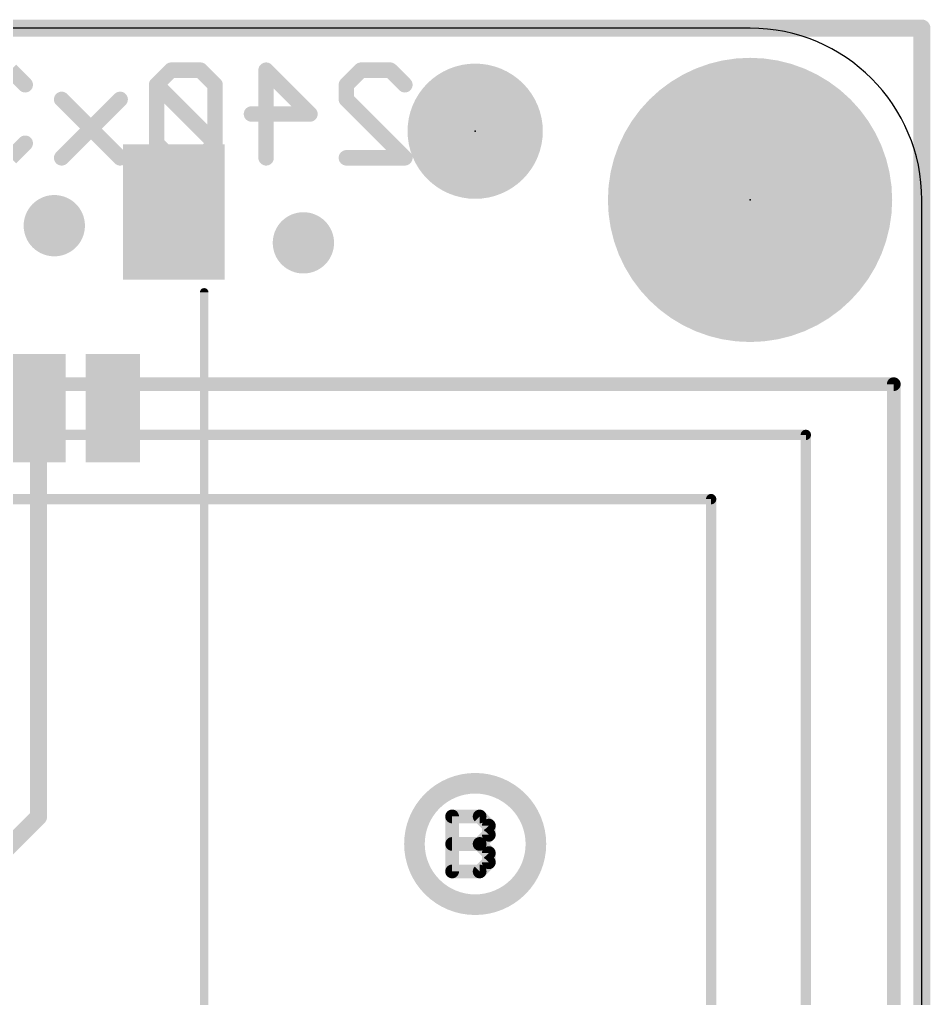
# Model space of a CAD drawing. Extents: x -0.1 to 35.7, y -0.1 to 59.2.
# Drawn here: x 22.22 to 35.69, y 44.71 to 59.18 of the extents above; entities that cross this region are included whole.
import ezdxf

# ---------------------------------------------------------------- set-up
doc = ezdxf.new("R2010")
doc.units = 0
for name, color, linetype in [('1', 12, 'CONTINUOUS'), ('16', 5, 'CONTINUOUS'), ('17', 110, 'CONTINUOUS'), ('18', 110, 'CONTINUOUS'), ('20', 53, 'CONTINUOUS'), ('21', 40, 'CONTINUOUS'), ('22', 6, 'CONTINUOUS'), ('23', 40, 'CONTINUOUS'), ('29', 253, 'CONTINUOUS'), ('30', 253, 'CONTINUOUS'), ('39', 12, 'CONTINUOUS'), ('40', 132, 'CONTINUOUS'), ('41', 12, 'CONTINUOUS'), ('42', 132, 'CONTINUOUS'), ('52', 253, 'CONTINUOUS')]:
    doc.layers.add(name, color=color, linetype=linetype)

# ---------------------------------------------------------------- blocks, each defined once
blk = doc.blocks.new('RECT')
blk.add_solid([(-0.5, -0.5), (0.5, -0.5), (-0.5, 0.5), (0.5, 0.5)])
blk = doc.blocks.new('PIE')
at = {"const_width": 0.5}
blk.add_lwpolyline([(0, -0.25, 1), (0, 0.25, 1), (0, -0.25)], format="xyb", dxfattribs=at)
blk = doc.blocks.new('ROUNDP')
at = {"const_width": 0.5}
blk.add_lwpolyline([(0, -0.25, 1), (0, 0.25, 1), (0, -0.25)], format="xyb", dxfattribs=at)
blk = doc.blocks.new('ROUNDV')
at = {"const_width": 0.5}
blk.add_lwpolyline([(0, -0.25, 1), (0, 0.25, 1), (0, -0.25)], format="xyb", dxfattribs=at)

msp = doc.modelspace()

# ---------------------------------------------------------------- linework, layer by layer
at = {"layer": '1', "const_width": 0.254}
for points in [[(0, 59.055), (35.56, 59.055)], [(35.56, 59.055), (35.56, 0)], [(22.499, 53.437), (22.499, 47.391)], [(22.499, 47.391), (21.59, 46.482)]]:
    msp.add_lwpolyline(points, dxfattribs=at)
at = {"layer": '1', "const_width": 0.127}
for points in [[(35.6235, 59.055, 1), (35.4965, 59.055)], [(35.56, 58.9915, 1), (35.56, 59.1185)], [(22.5625, 53.437, 1), (22.4355, 53.437)], [(22.5439, 47.3461, 1), (22.4541, 47.4359)], [(22.4355, 47.391, 1), (22.5625, 47.391)]]:
    msp.add_lwpolyline(points, format="xyb", dxfattribs=at)
at = {"layer": '16', "const_width": 0.254}
for points in [[(0, 59.055), (35.56, 59.055)], [(35.56, 59.055), (35.56, 0)]]:
    msp.add_lwpolyline(points, dxfattribs=at)
at = {"layer": '16', "const_width": 0.127}
for points in [[(35.6235, 59.055, 1), (35.4965, 59.055)], [(35.56, 58.9915, 1), (35.56, 59.1185)]]:
    msp.add_lwpolyline(points, format="xyb", dxfattribs=at)
at = {"layer": '20'}
for p, q in [((33.02, 59.055), (2.54, 59.055)), ((35.56, 2.54), (35.56, 56.515))]:
    msp.add_line(p, q, dxfattribs=at)
msp.add_arc((33.02, 56.515), 2.54, 0, 90, dxfattribs=at)
at = {"layer": '21'}
for points, const_width in [([(33.02, 54.515, 1), (33.02, 58.515, 1), (33.02, 54.515)], 0.2032), ([(24.9808, 55.147, 1), (24.9173, 55.147)], 0.0635), ([(28.956, 46.092, 1), (28.956, 47.888, 1), (28.956, 46.092)], 0.3048), ([(28.666, 47.3971, 1), (28.5644, 47.3971)], 0.1016), ([(28.6152, 47.4479, 1), (28.6152, 47.3463)], 0.1016), ([(29.0579, 47.433, 1), (28.9861, 47.3612)], 0.1016), ([(29.022, 47.3463, 1), (29.022, 47.4479)], 0.1016), ([(29.2084, 47.2615, 1), (29.1068, 47.2615)], 0.1016), ([(29.1216, 47.2256, 1), (29.1935, 47.2974)], 0.1016), ([(29.1935, 47.09, 1), (29.1216, 47.1618)], 0.1016), ([(28.6152, 47.0411, 1), (28.6152, 46.9395)], 0.1016), ([(29.0579, 47.0263, 1), (28.9861, 46.9544)], 0.1016), ([(28.9861, 47.0263, 1), (29.0579, 46.9544)], 0.1016), ([(29.022, 46.9395, 1), (29.022, 47.0411)], 0.1016), ([(29.1068, 47.1259, 1), (29.2084, 47.1259)], 0.1016), ([(29.2084, 46.8548, 1), (29.1068, 46.8548)], 0.1016), ([(29.1216, 46.8188, 1), (29.1935, 46.8907)], 0.1016), ([(29.1068, 46.7192, 1), (29.2084, 46.7192)], 0.1016), ([(29.1935, 46.6833, 1), (29.1216, 46.7551)], 0.1016), ([(28.6152, 46.6344, 1), (28.6152, 46.5328)], 0.1016), ([(28.5644, 46.5836, 1), (28.666, 46.5836)], 0.1016), ([(28.9861, 46.6195, 1), (29.0579, 46.5477)], 0.1016), ([(29.022, 46.5328, 1), (29.022, 46.6344)], 0.1016)]:
    msp.add_lwpolyline(points, format="xyb", dxfattribs=dict(at, const_width=const_width))
for points, const_width in [([(24.949, 43.197), (24.949, 55.147)], 0.127), ([(28.6152, 46.5836), (28.6152, 47.3971)], 0.2032), ([(28.6152, 47.3971), (29.022, 47.3971)], 0.2032), ([(29.022, 47.3971), (29.1576, 47.2615)], 0.2032), ([(29.1576, 47.2615), (29.1576, 47.1259)], 0.2032), ([(29.1576, 47.1259), (29.022, 46.9903)], 0.2032), ([(28.6152, 46.9903), (29.022, 46.9903)], 0.2032), ([(29.022, 46.9903), (29.1576, 46.8548)], 0.2032), ([(29.1576, 46.8548), (29.1576, 46.7192)], 0.2032), ([(29.1576, 46.7192), (29.022, 46.5836)], 0.2032), ([(29.022, 46.5836), (28.6152, 46.5836)], 0.2032)]:
    msp.add_lwpolyline(points, dxfattribs=dict(at, const_width=const_width))
at = {"layer": '22'}
for points, const_width in [([(22.3031, 58.2177), (22.087, 58.4338)], 0.2286), ([(24.4614, 58.4338), (24.2453, 58.2177)], 0.2286), ([(24.8935, 58.4338), (24.4614, 58.4338)], 0.2286), ([(25.1096, 58.2177), (24.8935, 58.4338)], 0.2286), ([(25.8646, 57.1373), (25.8646, 58.4338)], 0.2286), ([(25.8646, 58.4338), (26.5129, 57.7856)], 0.2286), ([(27.0518, 58.2177), (27.2679, 58.4338)], 0.2286), ([(27.2679, 58.4338), (27.7001, 58.4338)], 0.2286), ([(27.7001, 58.4338), (27.9162, 58.2177)], 0.2286), ([(24.2453, 58.2177), (24.2453, 57.3534)], 0.2286), ([(25.1096, 57.3534), (24.2453, 58.2177)], 0.2286), ([(25.1096, 57.3534), (25.1096, 58.2177)], 0.2286), ([(27.0518, 58.0016), (27.0518, 58.2177)], 0.2286), ([(23.7063, 58.0016), (22.842, 57.1373)], 0.2286), ([(23.7063, 57.1373), (22.842, 58.0016)], 0.2286), ([(27.9162, 57.1373), (27.0518, 58.0016)], 0.2286), ([(26.5129, 57.7856), (25.6486, 57.7856)], 0.2286), ([(22.087, 57.1373), (22.3031, 57.3534)], 0.2286), ([(24.2453, 57.3534), (24.4614, 57.1373)], 0.2286), ([(24.8935, 57.1373), (25.1096, 57.3534)], 0.2286), ([(24.4614, 57.1373), (24.8935, 57.1373)], 0.2286), ([(27.0518, 57.1373), (27.9162, 57.1373)], 0.2286), ([(35.145, 53.79), (0.545, 53.79)], 0.2032), ([(35.145, 5.79), (35.145, 53.79)], 0.2032)]:
    msp.add_lwpolyline(points, dxfattribs=dict(at, const_width=const_width))
for points, const_width in [([(24.4614, 58.491, 1), (24.4614, 58.3767)], 0.1143), ([(24.5018, 58.3934, 1), (24.421, 58.4742)], 0.1143), ([(24.9339, 58.4742, 1), (24.8531, 58.3934)], 0.1143), ([(24.8935, 58.3767, 1), (24.8935, 58.491)], 0.1143), ([(25.9051, 58.4742, 1), (25.8242, 58.3934)], 0.1143), ([(25.9218, 58.4338, 1), (25.8075, 58.4338)], 0.1143), ([(27.2679, 58.491, 1), (27.2679, 58.3767)], 0.1143), ([(27.3083, 58.3934, 1), (27.2275, 58.4742)], 0.1143), ([(27.7405, 58.4742, 1), (27.6597, 58.3934)], 0.1143), ([(27.7001, 58.3767, 1), (27.7001, 58.491)], 0.1143), ([(22.2627, 58.1773, 1), (22.3435, 58.2581)], 0.1143), ([(24.3024, 58.2177, 1), (24.1881, 58.2177)], 0.1143), ([(24.2857, 58.2581, 1), (24.2049, 58.1773)], 0.1143), ([(24.2049, 58.2581, 1), (24.2857, 58.1773)], 0.1143), ([(25.1668, 58.2177, 1), (25.0525, 58.2177)], 0.1143), ([(25.0692, 58.1773, 1), (25.15, 58.2581)], 0.1143), ([(27.0114, 58.2581, 1), (27.0922, 58.1773)], 0.1143), ([(27.109, 58.2177, 1), (26.9947, 58.2177)], 0.1143), ([(27.8758, 58.1773, 1), (27.9566, 58.2581)], 0.1143), ([(22.8824, 58.042, 1), (22.8016, 57.9612)], 0.1143), ([(23.7468, 57.9612, 1), (23.6659, 58.042)], 0.1143), ([(27.0922, 58.042, 1), (27.0114, 57.9612)], 0.1143), ([(26.9947, 58.0016, 1), (27.109, 58.0016)], 0.1143), ([(25.6486, 57.8427, 1), (25.6486, 57.7284)], 0.1143), ([(26.4725, 57.7451, 1), (26.5533, 57.826)], 0.1143), ([(26.5129, 57.7284, 1), (26.5129, 57.8427)], 0.1143), ([(22.3435, 57.313, 1), (22.2627, 57.3938)], 0.1143), ([(24.1881, 57.3534, 1), (24.3024, 57.3534)], 0.1143), ([(24.2857, 57.3938, 1), (24.2049, 57.313)], 0.1143), ([(25.0525, 57.3534, 1), (25.1668, 57.3534)], 0.1143), ([(25.15, 57.313, 1), (25.0692, 57.3938)], 0.1143), ([(25.0692, 57.313, 1), (25.15, 57.3938)], 0.1143), ([(22.8016, 57.1777, 1), (22.8824, 57.0969)], 0.1143), ([(23.6659, 57.0969, 1), (23.7468, 57.1777)], 0.1143), ([(24.4614, 57.1945, 1), (24.4614, 57.0802)], 0.1143), ([(24.421, 57.0969, 1), (24.5018, 57.1777)], 0.1143), ([(24.8531, 57.1777, 1), (24.9339, 57.0969)], 0.1143), ([(24.8935, 57.0802, 1), (24.8935, 57.1945)], 0.1143), ([(25.8075, 57.1373, 1), (25.9218, 57.1373)], 0.1143), ([(27.0518, 57.1945, 1), (27.0518, 57.0802)], 0.1143), ([(27.8758, 57.0969, 1), (27.9566, 57.1777)], 0.1143), ([(27.9162, 57.0802, 1), (27.9162, 57.1945)], 0.1143), ([(35.1958, 53.79, 1), (35.0942, 53.79)], 0.1016), ([(35.145, 53.7392, 1), (35.145, 53.8408)], 0.1016)]:
    msp.add_lwpolyline(points, format="xyb", dxfattribs=dict(at, const_width=const_width))
at = {"layer": '23'}
for p in [(28.956, 57.531), (33.02, 56.515), (28.956, 46.99)]:
    msp.add_point(p, dxfattribs=at)
at = {"layer": '29'}
for points, const_width in [([(28.956, 58.281, 0.4142), (28.206, 57.531)], 0.5), ([(29.706, 57.531, 0.4142), (28.956, 58.281)], 0.5), ([(28.956, 58.406, 1), (28.956, 58.156)], 0.25), ([(28.956, 58.156, 1), (28.956, 58.406)], 0.25), ([(28.206, 57.531, 0.4142), (28.956, 56.781)], 0.5), ([(28.331, 57.531, 1), (28.081, 57.531)], 0.25), ([(28.956, 56.781, 0.4142), (29.706, 57.531)], 0.5), ([(29.831, 57.531, 1), (29.581, 57.531)], 0.25), ([(28.081, 57.531, 1), (28.331, 57.531)], 0.25), ([(29.581, 57.531, 1), (29.831, 57.531)], 0.25), ([(28.956, 56.906, 1), (28.956, 56.656)], 0.25), ([(28.956, 56.656, 1), (28.956, 56.906)], 0.25)]:
    msp.add_lwpolyline(points, format="xyb", dxfattribs=dict(at, const_width=const_width))
at = {"layer": '39'}
for points, const_width in [([(28.956, 58.281, 0.4142), (28.206, 57.531)], 0.5), ([(29.706, 57.531, 0.4142), (28.956, 58.281)], 0.5), ([(28.956, 58.406, 1), (28.956, 58.156)], 0.25), ([(28.956, 58.156, 1), (28.956, 58.406)], 0.25), ([(33.02, 55.515, 1), (33.02, 57.515, 1), (33.02, 55.515)], 2.032), ([(28.206, 57.531, 0.4142), (28.956, 56.781)], 0.5), ([(28.331, 57.531, 1), (28.081, 57.531)], 0.25), ([(28.956, 56.781, 0.4142), (29.706, 57.531)], 0.5), ([(29.831, 57.531, 1), (29.581, 57.531)], 0.25), ([(28.081, 57.531, 1), (28.331, 57.531)], 0.25), ([(29.581, 57.531, 1), (29.831, 57.531)], 0.25), ([(28.956, 56.906, 1), (28.956, 56.656)], 0.25), ([(28.956, 56.656, 1), (28.956, 56.906)], 0.25)]:
    msp.add_lwpolyline(points, format="xyb", dxfattribs=dict(at, const_width=const_width))
at = {"layer": '40', "const_width": 2.032}
msp.add_lwpolyline([(33.02, 55.515, 1), (33.02, 57.515, 1), (33.02, 55.515)], format="xyb", dxfattribs=at)
at = {"layer": '41'}
for points, const_width in [([(28.956, 58.281, 0.4142), (28.206, 57.531)], 0.5), ([(29.706, 57.531, 0.4142), (28.956, 58.281)], 0.5), ([(28.956, 58.406, 1), (28.956, 58.156)], 0.25), ([(28.956, 58.156, 1), (28.956, 58.406)], 0.25), ([(33.02, 55.515, 1), (33.02, 57.515, 1), (33.02, 55.515)], 2.032), ([(28.206, 57.531, 0.4142), (28.956, 56.781)], 0.5), ([(28.331, 57.531, 1), (28.081, 57.531)], 0.25), ([(28.956, 56.781, 0.4142), (29.706, 57.531)], 0.5), ([(29.831, 57.531, 1), (29.581, 57.531)], 0.25), ([(28.081, 57.531, 1), (28.331, 57.531)], 0.25), ([(29.581, 57.531, 1), (29.831, 57.531)], 0.25), ([(28.956, 56.906, 1), (28.956, 56.656)], 0.25), ([(28.956, 56.656, 1), (28.956, 56.906)], 0.25)]:
    msp.add_lwpolyline(points, format="xyb", dxfattribs=dict(at, const_width=const_width))
at = {"layer": '42', "const_width": 2.032}
msp.add_lwpolyline([(33.02, 55.515, 1), (33.02, 57.515, 1), (33.02, 55.515)], format="xyb", dxfattribs=at)
at = {"layer": '52', "const_width": 0.1524}
for points in [[(1.645, 53.04), (33.845, 53.04)], [(33.845, 53.04), (33.845, 9.14)], [(32.445, 52.09), (3.145, 52.09)], [(32.445, 11.29), (32.445, 52.09)]]:
    msp.add_lwpolyline(points, dxfattribs=at)
at = {"layer": '52', "const_width": 0.0762}
for points in [[(33.8831, 53.04, 1), (33.8069, 53.04)], [(33.845, 53.0019, 1), (33.845, 53.0781)], [(32.4831, 52.09, 1), (32.4069, 52.09)], [(32.445, 52.0519, 1), (32.445, 52.1281)]]:
    msp.add_lwpolyline(points, format="xyb", dxfattribs=at)

# ---------------------------------------------------------------- block references
at = {"layer": '1'}
msp.add_blockref('PIE', (28.956, 57.531), dxfattribs=at)
at = {"layer": '1', "rotation": 180}
for p, xscale, yscale in [((24.499, 56.337), 1.4, 1.9), ((22.499, 53.437), 0.7, 1.5), ((23.599, 53.437), 0.7, 1.5)]:
    msp.add_blockref('RECT', p, dxfattribs=dict(at, xscale=xscale, yscale=yscale))
at = {"layer": '17', "xscale": 3.516, "yscale": 3.516}
msp.add_blockref('ROUNDP', (33.02, 56.515), dxfattribs=at)
msp.add_blockref('ROUNDP', (33.02, 56.515), dxfattribs=at)
at = {"layer": '18', "xscale": 0.9064, "yscale": 0.9064}
for p in [(22.733, 56.134), (22.733, 56.134), (26.416, 55.88), (26.416, 55.88)]:
    msp.add_blockref('ROUNDV', p, dxfattribs=at)
at = {"layer": '29'}
for name, p, xscale, yscale in [('ROUNDP', (33.02, 56.515), 3.6176, 3.6176), ('PIE', (28.956, 57.531), 1.1016, 1.1016)]:
    msp.add_blockref(name, p, dxfattribs=dict(at, xscale=xscale, yscale=yscale))
at = {"layer": '29', "rotation": 180}
for p, xscale, yscale in [((24.499, 56.337), 1.5016, 2.0016), ((22.499, 53.437), 0.8016, 1.6016), ((23.599, 53.437), 0.8016, 1.6016)]:
    msp.add_blockref('RECT', p, dxfattribs=dict(at, xscale=xscale, yscale=yscale))
at = {"layer": '30', "xscale": 3.6176, "yscale": 3.6176}
msp.add_blockref('ROUNDP', (33.02, 56.515), dxfattribs=at)

doc.saveas('drawing.dxf')
